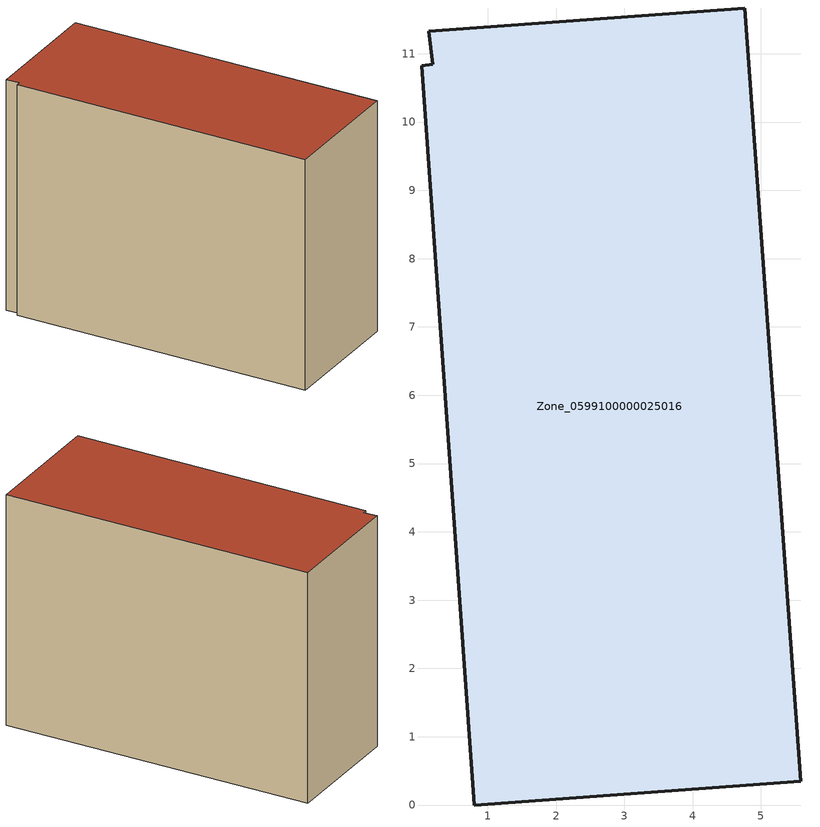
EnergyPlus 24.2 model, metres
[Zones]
Zone_0599100000025016
 floor ground (C_G): 0.19,10.85 0.14,11.33 4.76,11.67 5.58,0.35 0.8,0 0.04,10.82 z0
 wall outside (C_F): 0.8,0 5.58,0.35 4.76,11.67 0.14,11.33 0.19,10.85 0.04,10.82 0.8,0 z0:8.52
 roof outside (C_R): 0.14,11.33 0.19,10.85 0.04,10.82 0.8,0 5.58,0.35 4.76,11.67 z8.52
[BUILDING]
Pand.0599100000025016: North Axis=0; Terrain=City; Loads Convergence Tolerance Value=0.04; Temperature Convergence Tolerance Value=0.4; Solar Distribution=FullExterior; Maximum Number of Warmup Days=25; Minimum Number of Warmup Days=1
[Site:Location]
Rotterdam.The.Hague.AP_ZH_NLD Design_Conditions: Latitude=51.96; Longitude=4.45; Time Zone=1; Elevation=-4.5
[SITE:GROUNDTEMPERATURE:BUILDINGSURFACE]
18, 18, 18, 18, 18, 18, 18, 18, 18, 18, 18, 18
[MATERIAL] Thermal Absorptance=0.9; Solar Absorptance=0.7; Visible Absorptance=0.7
Name | Roughness | Thickness | Conductivity | Density | Specific Heat
G.TC.1946 | MediumSmooth | 0.15 | 1 | 540 | 1210
F.TC.1946 | Rough | 0.3 | 0.857143 | 1920 | 840
R.TC.1946 | MediumRough | 0.2 | 0.909091 | 1500 | 1000
[CONSTRUCTION]
C_G: G.TC.1946
C_F: F.TC.1946
C_R: R.TC.1946
[ZONE]
Zone_0599100000025016: Type=1; Multiplier=1; Ceiling Height=Autocalculate; Volume=Autocalculate; Floor Area=autocalculate; Part of Total Floor Area=Yes
[ZONEINFILTRATION:DESIGNFLOWRATE]
Infil_Zone_0599100000025016: Zone or ZoneList or Space or SpaceList=Zone_0599100000025016; Schedule=AlwaysOn; Design Flow Rate Calculation Method=Flow/Area; Flow Rate per Floor Area=0.003; Constant Term Coefficient=1; Temperature Term Coefficient=0; Velocity Term Coefficient=0; Velocity Squared Term Coefficient=0
[HVACTEMPLATE:ZONE:IDEALLOADSAIRSYSTEM]
Zone_0599100000025016: Maximum Heating Supply Air Temperature=50; Minimum Cooling Supply Air Temperature=13; Maximum Heating Supply Air Humidity Ratio=0.0156; Minimum Cooling Supply Air Humidity Ratio=0.0077; Heating Limit=NoLimit; Cooling Limit=NoLimit; Dehumidification Control Type=ConstantSensibleHeatRatio; Cooling Sensible Heat Ratio=0.7; Dehumidification Setpoint=60; Humidification Control Type=None; Humidification Setpoint=30; Outdoor Air Method=None; Outdoor Air Flow Rate per Person=0.00944; Outdoor Air Flow Rate per Zone Floor Area=0; Outdoor Air Flow Rate per Zone=0; Demand Controlled Ventilation Type=None; Outdoor Air Economizer Type=NoEconomizer; Heat Recovery Type=None; Sensible Heat Recovery Effectiveness=0.7; Latent Heat Recovery Effectiveness=0.65
[ZONECONTROL:THERMOSTAT]
ThermostatControl_Zone_0599100000025016: Zone or ZoneList=Zone_0599100000025016; Control Type Schedule=DualSetpointControlType; Control 1=Thermostat_Zone_0599100000025016; Temperature Difference Between Cutout And Setpoint=0
[THERMOSTATSETPOINT:DUALSETPOINT]
Thermostat_Zone_0599100000025016: Heating Setpoint Temperature Schedule=HeatingSetpoint_Zone_0599100000025016; Cooling Setpoint Temperature Schedule=CoolingSetpoint_Zone_0599100000025016
[SCHEDULE:COMPACT]
HeatingSetpoint_Zone_0599100000025016: Through: 12/31, For: AllDays, Until: 24:00, 21
CoolingSetpoint_Zone_0599100000025016: Through: 12/31, For: AllDays, Until: 24:00, 24
DualSetpointControlType: Through: 12/31, For: AllDays, Until: 24:00, 4
AlwaysOn: Through: 12/31, For: AllDays, Until: 24:00, 1
